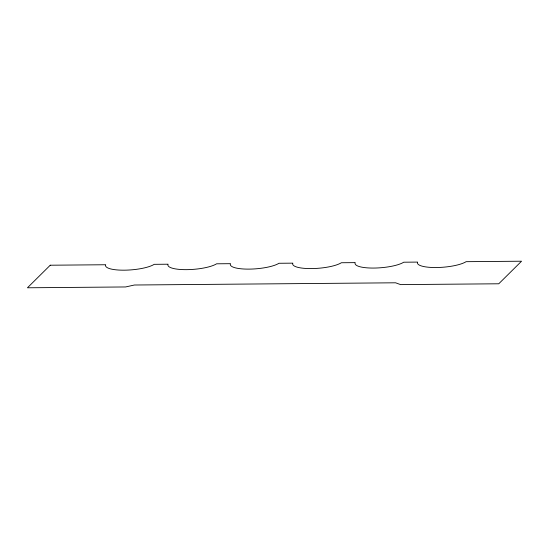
<?xml version="1.0" encoding="UTF-8"?>
<svg xmlns="http://www.w3.org/2000/svg" width="549" height="549" viewBox="0 0 549 549"><rect width="100%" height="100%" fill="white"/><g stroke="black" fill="none" stroke-linecap="round" stroke-linejoin="round"><path stroke-width="0.82" d="M50.247 265.215L27.45 287.786L125.584 286.955L134.416 285.013L395.589 282.797L400.619 284.615L498.753 283.785L521.55 261.214L466.101 261.681A25.535 6.348 -4.7 0 1 436.146 267.535A25.535 6.348 -4.7 0 1 417.583 262.093L403.728 262.209A25.535 6.348 -4.7 0 1 373.766 268.063A25.535 6.348 -4.7 0 1 355.21 262.628L341.348 262.745A25.535 6.348 -4.7 0 1 311.386 268.591A25.535 6.348 -4.7 0 1 292.83 263.156L278.967 263.273A25.535 6.348 -4.7 0 1 249.013 269.12A25.535 6.348 -4.7 0 1 230.45 263.685L216.587 263.801A25.535 6.348 -4.7 0 1 186.633 269.655A25.535 6.348 -4.7 0 1 168.076 264.213L154.214 264.33A25.535 6.348 -4.7 0 1 124.252 270.183A25.535 6.348 -4.7 0 1 105.696 264.748L50.247 265.215"/></g></svg>
